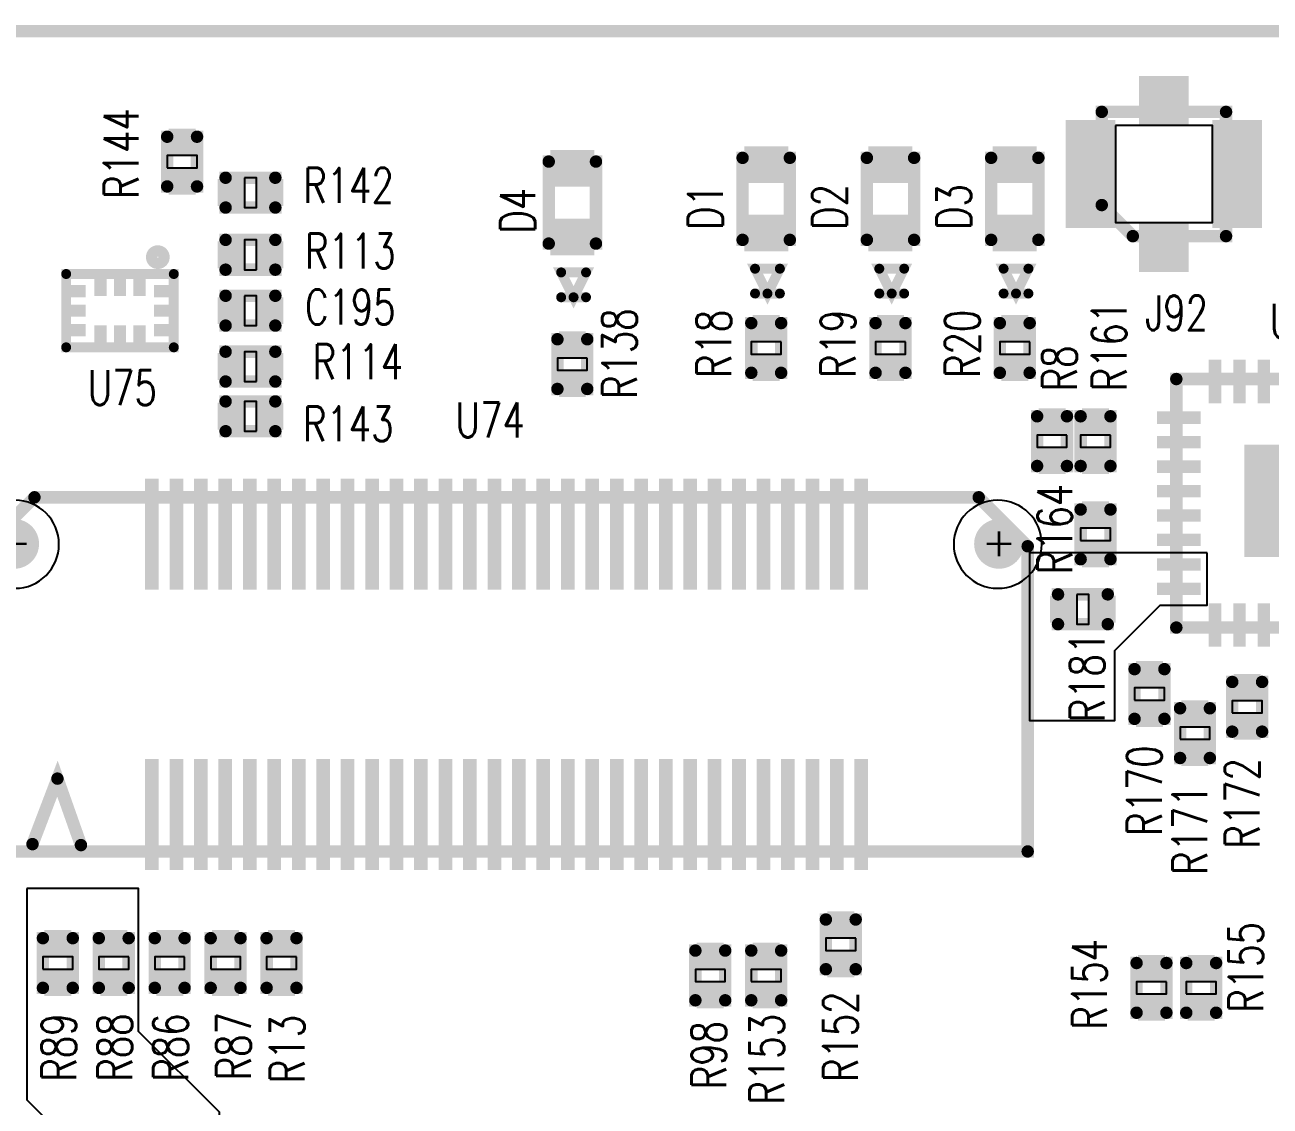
# Model space of a CAD drawing. Extents: x -0.21 to 4.38, y -0.01 to 2.51.
# Drawn here: x 1.468 to 2.47, y 1.635 to 2.505 of the extents above; entities that cross this region are included whole.
import ezdxf

# ---------------------------------------------------------------- set-up
doc = ezdxf.new("R2010")
doc.units = 0
for name, pattern in [('KEEPOUT_00001000', [2, 1, 1]), ('KEEPOUT_00001100', [2, 1, 1]), ('KEEPOUT_00011110', [2, 1, 1])]:
    doc.linetypes.add(name, pattern=pattern)
for name, color, linetype in [('BOARD_OUTLINE_00', 5, 'CONTINUOUS'), ('DRIL_NPLTE_THRU_01', 136, 'CONTINUOUS'), ('DRIL_PLTE_THRU_01', 136, 'CONTINUOUS'), ('DRIL_SYMBOL', 5, 'CONTINUOUS'), ('KEEPOUT_00', 2, 'CONTINUOUS'), ('KEEPOUT_01', 2, 'CONTINUOUS'), ('PADS_INNER', 4, 'CONTINUOUS'), ('PADS_TOP', 4, 'CONTINUOUS'), ('PART_NAME_01', 2, 'CONTINUOUS'), ('PART_TOP_2DLINE_00', 3, 'CONTINUOUS'), ('PART_TOP_2DLINE_01', 3, 'CONTINUOUS')]:
    doc.layers.add(name, color=color, linetype=linetype)
doc.styles.add('W0$004', font='simplex', dxfattribs={"width": 0.75})

# ---------------------------------------------------------------- blocks, each defined once
blk = doc.blocks.new('BOARD_464')
at = {"layer": 'BOARD_OUTLINE_00', "const_width": 0.01}
blk.add_lwpolyline([(0.25, 0), (4.25, 0), (4.25, 2.5), (0.25, 2.5)], close=True, dxfattribs=at)
blk = doc.blocks.new('KEEPOUT_708')
at = {"layer": 'KEEPOUT_01', "linetype": 'KEEPOUT_00001000'}
blk.add_lwpolyline([(0, 0.005), (0, -0.165), (0.0925, -0.2575), (0.155, -0.2575), (0.155, -0.175), (0.09, -0.11), (0.09, 0.005)], close=True, dxfattribs=at)
blk = doc.blocks.new('KEEPOUT_728')
at = {"layer": 'KEEPOUT_01', "linetype": 'KEEPOUT_00001000'}
blk.add_lwpolyline([(0.0071, 0), (-0.136, 0), (-0.136, -0.1349), (-0.0672, -0.1349), (-0.0672, -0.0785), (-0.03085, -0.04215), (0.0071, -0.04215)], close=True, dxfattribs=at)
blk = doc.blocks.new('SMOOTH_0$01')
at = {"const_width": 0.005}
blk.add_lwpolyline([(-0.0025, 0, 1), (0.0025, 0, 1)], format="xyb", close=True, dxfattribs=at)
blk = doc.blocks.new('PART_BODY_TOP_420')
at = {"layer": 'KEEPOUT_01', "linetype": 'KEEPOUT_00011110'}
blk.add_lwpolyline([(-0.00492, 0.012), (-0.00492, -0.012), (0.00492, -0.012), (0.00492, 0.012)], close=True, dxfattribs=at)
at = {"layer": 'PART_TOP_2DLINE_01', "const_width": 0.01}
blk.add_lwpolyline([(0.02, 0.012), (0.02, -0.012), (-0.02, -0.012), (-0.02, 0.012)], close=True, dxfattribs=at)
at = {"layer": 'PART_TOP_2DLINE_01'}
for p in [(-0.02, 0.012), (0.02, 0.012), (-0.02, -0.012), (0.02, -0.012)]:
    blk.add_blockref('SMOOTH_0$01', p, dxfattribs=at)
blk = doc.blocks.new('DRIL_HOLE_0')
blk.add_lwpolyline([(0, 0, 1), (0, 0, 1)], format="xyb", close=True)
blk = doc.blocks.new('PAD_0')
blk.add_lwpolyline([(0, 0, 1), (0, 0, 1)], format="xyb", close=True)
blk = doc.blocks.new('PAD_1')
at = {"const_width": 0.0217}
blk.add_lwpolyline([(-0.0108, 0), (0.0108, 0)], dxfattribs=at)
blk = doc.blocks.new('STK_TOP_12')
at = {"layer": 'DRIL_NPLTE_THRU_01'}
blk.add_blockref('DRIL_HOLE_0', (0, 0), dxfattribs=at)
at = {"layer": 'PADS_INNER'}
blk.add_blockref('PAD_0', (0, 0), dxfattribs=at)
at = {"layer": 'PADS_TOP'}
blk.add_blockref('PAD_1', (0, 0), dxfattribs=at)
blk = doc.blocks.new('SYM_TOP_3')
for name, p in [('STK_TOP_12', (-0.0157, 0)), ('PART_BODY_TOP_420', (0, 0)), ('STK_TOP_12', (0.0157, 0))]:
    blk.add_blockref(name, p)
blk = doc.blocks.new('PART_TOP_102')
blk.add_blockref('SYM_TOP_3', (0, 0))
at = {"layer": 'PART_NAME_01', "style": 'W0$004', "width": 0.75}
blk.add_text('C195', height=0.028, dxfattribs=at).set_placement((0.0439, -0.011))
blk = doc.blocks.new('PART_BODY_TOP_428')
at = {"layer": 'KEEPOUT_01', "linetype": 'KEEPOUT_00011110'}
blk.add_lwpolyline([(-0.00492, 0.012), (-0.00492, -0.012), (0.00492, -0.012), (0.00492, 0.012)], close=True, dxfattribs=at)
at = {"layer": 'PART_TOP_2DLINE_01', "const_width": 0.01}
blk.add_lwpolyline([(0.02, 0.012), (0.02, -0.012), (-0.02, -0.012), (-0.02, 0.012)], close=True, dxfattribs=at)
at = {"layer": 'PART_TOP_2DLINE_01'}
for p in [(-0.02, 0.012), (0.02, 0.012), (-0.02, -0.012), (0.02, -0.012)]:
    blk.add_blockref('SMOOTH_0$01', p, dxfattribs=at)
blk = doc.blocks.new('SYM_TOP_11')
for name, p in [('STK_TOP_12', (-0.0157, 0)), ('PART_BODY_TOP_428', (0, 0)), ('STK_TOP_12', (0.0157, 0))]:
    blk.add_blockref(name, p)
blk = doc.blocks.new('PART_TOP_201')
blk.add_blockref('SYM_TOP_11', (0, 0))
at = {"layer": 'PART_NAME_01', "style": 'W0$004', "width": 0.75}
blk.add_text('R113', height=0.028, rotation=180, dxfattribs=at).set_placement((-0.0439, 0.011))
blk = doc.blocks.new('PART_TOP_202')
blk.add_blockref('SYM_TOP_11', (0, 0))
at = {"layer": 'PART_NAME_01', "style": 'W0$004', "width": 0.75}
blk.add_text('R114', height=0.028, rotation=180, dxfattribs=at).set_placement((-0.05, 0.01))
blk = doc.blocks.new('PART_TOP_209')
blk.add_blockref('SYM_TOP_11', (0, 0))
at = {"layer": 'PART_NAME_01', "style": 'W0$004', "width": 0.75}
blk.add_text('R13', height=0.028, rotation=180, dxfattribs=at).set_placement((0.0967, 0.0185))
blk = doc.blocks.new('PART_TOP_216')
blk.add_blockref('SYM_TOP_11', (0, 0))
at = {"layer": 'PART_NAME_01', "style": 'W0$004', "width": 0.75}
blk.add_text('R18', height=0.028, rotation=180, dxfattribs=at).set_placement((0.0242, -0.0282))
blk = doc.blocks.new('PART_TOP_217')
blk.add_blockref('SYM_TOP_11', (0, 0))
at = {"layer": 'PART_NAME_01', "style": 'W0$004', "width": 0.75}
blk.add_text('R19', height=0.028, rotation=180, dxfattribs=at).set_placement((0.0242, -0.0282))
blk = doc.blocks.new('PART_TOP_219')
blk.add_blockref('SYM_TOP_11', (0, 0))
at = {"layer": 'PART_NAME_01', "style": 'W0$004', "width": 0.75}
blk.add_text('R20', height=0.028, rotation=180, dxfattribs=at).set_placement((0.0242, -0.0282))
blk = doc.blocks.new('PART_TOP_272')
blk.add_blockref('SYM_TOP_11', (0, 0))
at = {"layer": 'PART_NAME_01', "style": 'W0$004', "width": 0.75}
blk.add_text('R8', height=0.028, rotation=180, dxfattribs=at).set_placement((-0.04, 0.02))
blk = doc.blocks.new('PART_TOP_277')
blk.add_blockref('SYM_TOP_11', (0, 0))
at = {"layer": 'PART_NAME_01', "style": 'W0$004', "width": 0.75}
blk.add_text('R86', height=0.028, rotation=180, dxfattribs=at).set_placement((0.0955, 0.0148))
blk = doc.blocks.new('PART_TOP_278')
blk.add_blockref('SYM_TOP_11', (0, 0))
at = {"layer": 'PART_NAME_01', "style": 'W0$004', "width": 0.75}
blk.add_text('R87', height=0.028, dxfattribs=at).set_placement((-0.0944, -0.0204))
blk = doc.blocks.new('PART_TOP_279')
blk.add_blockref('SYM_TOP_11', (0, 0))
at = {"layer": 'PART_NAME_01', "style": 'W0$004', "width": 0.75}
blk.add_text('R88', height=0.028, rotation=180, dxfattribs=at).set_placement((0.0955, 0.0148))
blk = doc.blocks.new('PART_TOP_280')
blk.add_blockref('SYM_TOP_11', (0, 0))
at = {"layer": 'PART_NAME_01', "style": 'W0$004', "width": 0.75}
blk.add_text('R89', height=0.028, dxfattribs=at).set_placement((-0.0955, -0.0148))
blk = doc.blocks.new('PART_TOP_290')
blk.add_blockref('SYM_TOP_11', (0, 0))
at = {"layer": 'PART_NAME_01', "style": 'W0$004', "width": 0.75}
blk.add_text('R98', height=0.028, rotation=180, dxfattribs=at).set_placement((0.0916, 0.0128))
blk = doc.blocks.new('SMOOTH_0$008')
at = {"const_width": 0.004}
blk.add_lwpolyline([(-0.002, 0, 1), (0.002, 0, 1)], format="xyb", close=True, dxfattribs=at)
blk = doc.blocks.new('PART_BODY_TOP_431')
at = {"layer": 'PART_TOP_2DLINE_00', "const_width": 0.008}
blk.add_lwpolyline([(-0.0562, -0.011), (-0.0762, -0.001), (-0.0562, 0.009)], close=True, dxfattribs=at)
blk.add_lwpolyline([(-0.0762, -0.011), (-0.0762, 0.009)], dxfattribs=at)
at = {"layer": 'PART_TOP_2DLINE_01', "const_width": 0.01}
blk.add_lwpolyline([(-0.033, -0.019), (0.033, -0.019), (0.033, 0.019), (-0.033, 0.019), (-0.033, -0.019)], dxfattribs=at)
at = {"layer": 'PART_TOP_2DLINE_00'}
for p in [(-0.0762, 0.009), (-0.0562, 0.009), (-0.0762, -0.001), (-0.0762, -0.011), (-0.0562, -0.011)]:
    blk.add_blockref('SMOOTH_0$008', p, dxfattribs=at)
at = {"layer": 'PART_TOP_2DLINE_01'}
for p in [(-0.033, 0.019), (0.033, 0.019), (-0.033, -0.019), (-0.033, -0.019), (0.033, -0.019)]:
    blk.add_blockref('SMOOTH_0$01', p, dxfattribs=at)
blk = doc.blocks.new('PAD_4')
at = {"const_width": 0.0295}
blk.add_lwpolyline([(-0.0177, 0), (0.0177, 0)], dxfattribs=at)
blk = doc.blocks.new('STK_TOP_16')
at = {"layer": 'DRIL_NPLTE_THRU_01'}
blk.add_blockref('DRIL_HOLE_0', (0, 0), dxfattribs=at)
at = {"layer": 'PADS_INNER'}
blk.add_blockref('PAD_0', (0, 0), dxfattribs=at)
at = {"layer": 'PADS_TOP', "rotation": 90}
blk.add_blockref('PAD_4', (0, 0), dxfattribs=at)
blk = doc.blocks.new('SYM_TOP_14')
for name, p in [('STK_TOP_16', (-0.0276, 0)), ('STK_TOP_16', (0.0276, 0)), ('PART_BODY_TOP_431', (0, 0))]:
    blk.add_blockref(name, p)
blk = doc.blocks.new('PART_TOP_291')
blk.add_blockref('SYM_TOP_14', (0, 0))
at = {"layer": 'PART_NAME_01', "style": 'W0$004', "width": 0.75}
blk.add_text('D1', height=0.028, dxfattribs=at).set_placement((-0.025, 0.035))
blk = doc.blocks.new('PART_TOP_292')
blk.add_blockref('SYM_TOP_14', (0, 0))
at = {"layer": 'PART_NAME_01', "style": 'W0$004', "width": 0.75}
blk.add_text('D2', height=0.028, dxfattribs=at).set_placement((-0.025, 0.035))
blk = doc.blocks.new('PART_TOP_293')
blk.add_blockref('SYM_TOP_14', (0, 0))
at = {"layer": 'PART_NAME_01', "style": 'W0$004', "width": 0.75}
blk.add_text('D3', height=0.028, dxfattribs=at).set_placement((-0.025, 0.035))
blk = doc.blocks.new('PART_BODY_TOP_459')
at = {"layer": 'KEEPOUT_00', "linetype": 'KEEPOUT_00011110'}
for points in [[(-0.4311, 0.1047, 1), (-0.3602, 0.1047, 1)], [(0.3598, 0.1047, 1), (0.4307, 0.1047, 1)]]:
    blk.add_lwpolyline(points, format="xyb", close=True, dxfattribs=at)
at = {"layer": 'PART_TOP_2DLINE_00', "const_width": 0.01}
blk.add_lwpolyline([(-0.4193, -0.1425), (-0.4193, 0.1031), (-0.3799, 0.1425), (0.3799, 0.1425), (0.4193, 0.1031), (0.4193, -0.1425)], close=True, dxfattribs=at)
blk.add_lwpolyline([(-0.3815, -0.1366), (-0.3614, -0.0839), (-0.3425, -0.1374)], dxfattribs=at)
at = {"layer": 'PART_TOP_2DLINE_00'}
for p in [(-0.3799, 0.1425), (0.3799, 0.1425), (-0.4193, 0.1031), (0.4193, 0.1031), (-0.3614, -0.0839), (-0.4193, -0.1425), (-0.3815, -0.1366), (-0.3425, -0.1374), (0.4193, -0.1425)]:
    blk.add_blockref('SMOOTH_0$01', p, dxfattribs=at)
blk = doc.blocks.new('PAD_49')
at = {"const_width": 0.011}
blk.add_lwpolyline([(-0.0447, 0), (0.0447, 0)], dxfattribs=at)
blk = doc.blocks.new('STK_TOP_108')
at = {"layer": 'DRIL_NPLTE_THRU_01'}
blk.add_blockref('DRIL_HOLE_0', (0, 0), dxfattribs=at)
at = {"layer": 'PADS_INNER'}
blk.add_blockref('PAD_0', (0, 0), dxfattribs=at)
at = {"layer": 'PADS_TOP', "rotation": 90}
blk.add_blockref('PAD_49', (0, 0), dxfattribs=at)
blk = doc.blocks.new('DRIL_SYMBOL_0$04')
at = {"layer": 'DRIL_SYMBOL', "const_width": 0.002}
for points in [[(0, -0.01), (0, 0.01)], [(-0.01, 0), (0.01, 0)]]:
    blk.add_lwpolyline(points, dxfattribs=at)
blk = doc.blocks.new('DRIL_HOLE_0$04')
at = {"const_width": 0.02}
blk.add_lwpolyline([(-0.01, 0, 1), (0.01, 0, 1)], format="xyb", close=True, dxfattribs=at)
blk.add_blockref('DRIL_SYMBOL_0$04', (0, 0))
blk = doc.blocks.new('PAD_50')
at = {"const_width": 0.01}
blk.add_lwpolyline([(0, -0.005, 1), (0, 0.005, 1)], format="xyb", close=True, dxfattribs=at)
blk = doc.blocks.new('STK_TOP_64')
at = {"layer": 'DRIL_NPLTE_THRU_01'}
blk.add_blockref('DRIL_HOLE_0$04', (0, 0), dxfattribs=at)
at = {"layer": 'PADS_INNER'}
blk.add_blockref('PAD_50', (0, 0), dxfattribs=at)
at = {"layer": 'PADS_TOP'}
blk.add_blockref('PAD_50', (0, 0), dxfattribs=at)
blk = doc.blocks.new('SYM_TOP_42')
for name, p in [('STK_TOP_108', (-0.2854, 0.1128)), ('STK_TOP_108', (-0.2657, 0.1128)), ('STK_TOP_108', (-0.2461, 0.1128)), ('STK_TOP_108', (-0.2264, 0.1128)), ('STK_TOP_108', (-0.2067, 0.1128)), ('STK_TOP_108', (-0.187, 0.1128)), ('STK_TOP_108', (-0.1673, 0.1128)), ('STK_TOP_108', (-0.1476, 0.1128)), ('STK_TOP_108', (-0.128, 0.1128)), ('STK_TOP_108', (-0.1083, 0.1128)), ('STK_TOP_108', (-0.0886, 0.1128)), ('STK_TOP_108', (-0.0689, 0.1128)), ('STK_TOP_108', (-0.0492, 0.1128)), ('STK_TOP_108', (-0.0295, 0.1128)), ('STK_TOP_108', (-0.0098, 0.1128)), ('STK_TOP_108', (0.0098, 0.1128)), ('STK_TOP_108', (0.0295, 0.1128)), ('STK_TOP_108', (0.0492, 0.1128)), ('STK_TOP_108', (0.0689, 0.1128)), ('STK_TOP_108', (0.0886, 0.1128)), ('STK_TOP_108', (0.1083, 0.1128)), ('STK_TOP_108', (0.128, 0.1128)), ('STK_TOP_108', (0.1476, 0.1128)), ('STK_TOP_108', (0.1673, 0.1128)), ('STK_TOP_108', (0.187, 0.1128)), ('STK_TOP_108', (0.2067, 0.1128)), ('STK_TOP_108', (0.2264, 0.1128)), ('STK_TOP_108', (0.2461, 0.1128)), ('STK_TOP_108', (0.2657, 0.1128)), ('STK_TOP_108', (0.2854, 0.1128)), ('PART_BODY_TOP_459', (0, 0)), ('STK_TOP_64', (-0.3962, 0.105)), ('STK_TOP_64', (0.3962, 0.105)), ('STK_TOP_108', (-0.2854, -0.1128)), ('STK_TOP_108', (-0.2657, -0.1128)), ('STK_TOP_108', (-0.2461, -0.1128)), ('STK_TOP_108', (-0.2264, -0.1128)), ('STK_TOP_108', (-0.2067, -0.1128)), ('STK_TOP_108', (-0.187, -0.1128)), ('STK_TOP_108', (-0.1673, -0.1128)), ('STK_TOP_108', (-0.1476, -0.1128)), ('STK_TOP_108', (-0.128, -0.1128)), ('STK_TOP_108', (-0.1083, -0.1128)), ('STK_TOP_108', (-0.0886, -0.1128)), ('STK_TOP_108', (-0.0689, -0.1128)), ('STK_TOP_108', (-0.0492, -0.1128)), ('STK_TOP_108', (-0.0295, -0.1128)), ('STK_TOP_108', (-0.0098, -0.1128)), ('STK_TOP_108', (0.0098, -0.1128)), ('STK_TOP_108', (0.0295, -0.1128)), ('STK_TOP_108', (0.0492, -0.1128)), ('STK_TOP_108', (0.0689, -0.1128)), ('STK_TOP_108', (0.0886, -0.1128)), ('STK_TOP_108', (0.1083, -0.1128)), ('STK_TOP_108', (0.128, -0.1128)), ('STK_TOP_108', (0.1476, -0.1128)), ('STK_TOP_108', (0.1673, -0.1128)), ('STK_TOP_108', (0.187, -0.1128)), ('STK_TOP_108', (0.2067, -0.1128)), ('STK_TOP_108', (0.2264, -0.1128)), ('STK_TOP_108', (0.2461, -0.1128)), ('STK_TOP_108', (0.2657, -0.1128)), ('STK_TOP_108', (0.2854, -0.1128))]:
    blk.add_blockref(name, p)
blk = doc.blocks.new('PART_TOP_369')
blk.add_blockref('SYM_TOP_42', (0, 0))
at = {"layer": 'PART_NAME_01', "style": 'W0$004', "width": 0.75}
blk.add_text('U74', height=0.028, dxfattribs=at).set_placement((-0.0411, 0.1907))
blk = doc.blocks.new('PART_BODY_TOP_460')
at = {"layer": 'PART_TOP_2DLINE_00', "const_width": 0.008}
blk.add_lwpolyline([(-0.0295, 0.0433), (-0.0295, -0.0433), (0.0295, -0.0433), (0.0295, 0.0433)], close=True, dxfattribs=at)
at = {"layer": 'PART_TOP_2DLINE_01', "const_width": 0.01}
blk.add_lwpolyline([(-0.0431, 0.035, 1), (-0.0431, 0.0259, 1)], format="xyb", close=True, dxfattribs=at)
at = {"layer": 'PART_TOP_2DLINE_00'}
for p in [(-0.0295, 0.0433), (0.0295, 0.0433), (-0.0295, -0.0433), (0.0295, -0.0433)]:
    blk.add_blockref('SMOOTH_0$008', p, dxfattribs=at)
blk = doc.blocks.new('PAD_51')
at = {"const_width": 0.00984}
blk.add_lwpolyline([(-0.0089, 0), (0.0089, 0)], dxfattribs=at)
blk = doc.blocks.new('STK_TOP_66')
at = {"layer": 'DRIL_NPLTE_THRU_01'}
blk.add_blockref('DRIL_HOLE_0', (0, 0), dxfattribs=at)
at = {"layer": 'PADS_INNER'}
blk.add_blockref('PAD_0', (0, 0), dxfattribs=at)
at = {"layer": 'PADS_TOP'}
blk.add_blockref('PAD_51', (0, 0), dxfattribs=at)
blk = doc.blocks.new('STK_TOP_65')
at = {"layer": 'DRIL_NPLTE_THRU_01'}
blk.add_blockref('DRIL_HOLE_0', (0, 0), dxfattribs=at)
at = {"layer": 'PADS_INNER'}
blk.add_blockref('PAD_0', (0, 0), dxfattribs=at)
at = {"layer": 'PADS_TOP', "rotation": 90}
blk.add_blockref('PAD_51', (0, 0), dxfattribs=at)
blk = doc.blocks.new('SYM_TOP_43')
for name, p in [('STK_TOP_65', (-0.0157, 0.0364)), ('STK_TOP_65', (0, 0.0364)), ('STK_TOP_65', (0.0157, 0.0364)), ('PART_BODY_TOP_460', (0, 0)), ('STK_TOP_66', (-0.0207, 0.0157)), ('STK_TOP_66', (0.0207, 0.0157)), ('STK_TOP_66', (-0.0207, 0)), ('STK_TOP_66', (0.0207, 0)), ('STK_TOP_66', (-0.0207, -0.0157)), ('STK_TOP_66', (0.0207, -0.0157)), ('STK_TOP_65', (-0.0157, -0.0364)), ('STK_TOP_65', (0, -0.0364)), ('STK_TOP_65', (0.0157, -0.0364))]:
    blk.add_blockref(name, p)
blk = doc.blocks.new('PART_TOP_370')
blk.add_blockref('SYM_TOP_43', (0, 0))
at = {"layer": 'PART_NAME_01', "style": 'W0$004', "width": 0.75}
blk.add_text('U75', height=0.028, rotation=90, dxfattribs=at).set_placement((0.076, -0.0261))
blk = doc.blocks.new('PART_TOP_414')
blk.add_blockref('SYM_TOP_11', (0, 0))
at = {"layer": 'PART_NAME_01', "style": 'W0$004', "width": 0.75}
blk.add_text('R144', height=0.028, dxfattribs=at).set_placement((-0.03, 0.035))
blk = doc.blocks.new('PART_TOP_419')
blk.add_blockref('SYM_TOP_14', (0, 0))
at = {"layer": 'PART_NAME_01', "style": 'W0$004', "width": 0.75}
blk.add_text('D4', height=0.028, dxfattribs=at).set_placement((-0.025, 0.03))
blk = doc.blocks.new('PART_TOP_423')
blk.add_blockref('SYM_TOP_11', (0, 0))
at = {"layer": 'PART_NAME_01', "style": 'W0$004', "width": 0.75}
blk.add_text('R138', height=0.028, rotation=180, dxfattribs=at).set_placement((0.028, 0.052))
blk = doc.blocks.new('PART_TOP_424')
blk.add_blockref('SYM_TOP_11', (0, 0))
at = {"layer": 'PART_NAME_01', "style": 'W0$004', "width": 0.75}
blk.add_text('R142', height=0.028, dxfattribs=at).set_placement((0.0425, -0.0081))
blk = doc.blocks.new('PART_TOP_425')
blk.add_blockref('SYM_TOP_11', (0, 0))
at = {"layer": 'PART_NAME_01', "style": 'W0$004', "width": 0.75}
blk.add_text('R143', height=0.028, rotation=180, dxfattribs=at).set_placement((-0.0422, 0.0201))
blk = doc.blocks.new('PART_BODY_TOP_443')
at = {"layer": 'KEEPOUT_01', "linetype": 'KEEPOUT_00001100'}
blk.add_lwpolyline([(-0.039, 0.039), (-0.039, -0.039), (0.039, -0.039), (0.039, 0.039)], close=True, dxfattribs=at)
at = {"layer": 'PART_TOP_2DLINE_00', "const_width": 0.01}
blk.add_lwpolyline([(0.05, 0.05), (-0.05, 0.05), (-0.05, -0.025), (-0.025, -0.05), (0.05, -0.05)], close=True, dxfattribs=at)
at = {"layer": 'PART_TOP_2DLINE_00'}
for p in [(-0.05, 0.05), (0.05, 0.05), (-0.05, -0.025), (-0.025, -0.05), (0.05, -0.05)]:
    blk.add_blockref('SMOOTH_0$01', p, dxfattribs=at)
blk = doc.blocks.new('PAD_28')
at = {"const_width": 0.04}
blk.add_lwpolyline([(-0.02, 0), (0.02, 0)], dxfattribs=at)
blk = doc.blocks.new('STK_TOP_34')
at = {"layer": 'DRIL_PLTE_THRU_01'}
blk.add_blockref('DRIL_HOLE_0', (0, 0), dxfattribs=at)
at = {"layer": 'PADS_INNER'}
blk.add_blockref('PAD_0', (0, 0), dxfattribs=at)
at = {"layer": 'PADS_TOP'}
blk.add_blockref('PAD_28', (0, 0), dxfattribs=at)
blk = doc.blocks.new('PAD_29')
at = {"const_width": 0.04}
blk.add_lwpolyline([(-0.0435, 0), (0.0435, 0)], dxfattribs=at)
blk = doc.blocks.new('STK_TOP_33')
at = {"layer": 'DRIL_PLTE_THRU_01'}
blk.add_blockref('DRIL_HOLE_0', (0, 0), dxfattribs=at)
at = {"layer": 'PADS_INNER'}
blk.add_blockref('PAD_0', (0, 0), dxfattribs=at)
at = {"layer": 'PADS_TOP', "rotation": 90}
blk.add_blockref('PAD_29', (0, 0), dxfattribs=at)
blk = doc.blocks.new('SYM_TOP_26')
for name, p in [('STK_TOP_34', (0, 0.059)), ('STK_TOP_33', (-0.059, 0)), ('STK_TOP_33', (0.059, 0)), ('PART_BODY_TOP_443', (0, 0)), ('STK_TOP_34', (0, -0.059))]:
    blk.add_blockref(name, p)
blk = doc.blocks.new('PART_TOP_450')
blk.add_blockref('SYM_TOP_26', (0, 0))
at = {"layer": 'PART_NAME_01', "style": 'W0$004', "width": 0.75}
blk.add_text('J92', height=0.028, dxfattribs=at).set_placement((-0.0149, -0.1258))
blk = doc.blocks.new('PART_BODY_TOP_696')
at = {"layer": 'PART_TOP_2DLINE_00', "const_width": 0.01}
blk.add_lwpolyline([(0.1, 0.1), (0.1, -0.1), (-0.082, -0.1), (-0.1, -0.082), (-0.1, 0.1)], close=True, dxfattribs=at)
for points in [[(-0.0712, -0.06, 1), (-0.0488, -0.06, 1)], [(-0.1027, -0.1269, 1), (-0.0803, -0.1269, 1)]]:
    blk.add_lwpolyline(points, format="xyb", close=True, dxfattribs=at)
at = {"layer": 'PART_TOP_2DLINE_00'}
for p in [(-0.1, 0.1), (0.1, 0.1), (-0.1, -0.082), (-0.082, -0.1), (0.1, -0.1)]:
    blk.add_blockref('SMOOTH_0$01', p, dxfattribs=at)
blk = doc.blocks.new('PAD_55')
at = {"const_width": 0.01}
blk.add_lwpolyline([(-0.0175, 0), (0.0175, 0)], dxfattribs=at)
blk = doc.blocks.new('STK_TOP_122')
at = {"layer": 'DRIL_PLTE_THRU_01'}
blk.add_blockref('DRIL_HOLE_0', (0, 0), dxfattribs=at)
at = {"layer": 'PADS_INNER'}
blk.add_blockref('PAD_0', (0, 0), dxfattribs=at)
at = {"layer": 'PADS_TOP', "rotation": 90}
blk.add_blockref('PAD_55', (0, 0), dxfattribs=at)
blk = doc.blocks.new('STK_TOP_121')
at = {"layer": 'DRIL_PLTE_THRU_01'}
blk.add_blockref('DRIL_HOLE_0', (0, 0), dxfattribs=at)
at = {"layer": 'PADS_INNER'}
blk.add_blockref('PAD_0', (0, 0), dxfattribs=at)
at = {"layer": 'PADS_TOP'}
blk.add_blockref('PAD_55', (0, 0), dxfattribs=at)
blk = doc.blocks.new('PAD_56')
at = {"const_width": 0.0906}
blk.add_lwpolyline([(-0.0453, 0), (0.0453, 0)], dxfattribs=at)
blk = doc.blocks.new('STK_TOP_123')
at = {"layer": 'DRIL_PLTE_THRU_01'}
blk.add_blockref('DRIL_HOLE_0', (0, 0), dxfattribs=at)
at = {"layer": 'PADS_INNER'}
blk.add_blockref('PAD_0', (0, 0), dxfattribs=at)
at = {"layer": 'PADS_TOP'}
blk.add_blockref('PAD_56', (0, 0), dxfattribs=at)
blk = doc.blocks.new('SYM_TOP_48')
for name, p in [('STK_TOP_122', (-0.0689, 0.098)), ('STK_TOP_122', (-0.0492, 0.098)), ('STK_TOP_122', (-0.0295, 0.098)), ('STK_TOP_122', (-0.0098, 0.098)), ('STK_TOP_122', (0.0098, 0.098)), ('STK_TOP_122', (0.0295, 0.098)), ('STK_TOP_122', (0.0492, 0.098)), ('STK_TOP_122', (0.0689, 0.098)), ('PART_BODY_TOP_696', (0, 0)), ('STK_TOP_121', (-0.098, 0.0689)), ('STK_TOP_121', (0.098, 0.0689)), ('STK_TOP_121', (-0.098, 0.0492)), ('STK_TOP_121', (0.098, 0.0492)), ('STK_TOP_123', (0.002, 0)), ('STK_TOP_121', (-0.098, 0.0295)), ('STK_TOP_121', (0.098, 0.0295)), ('STK_TOP_121', (-0.098, 0.0098)), ('STK_TOP_121', (0.098, 0.0098)), ('STK_TOP_121', (-0.098, -0.0098)), ('STK_TOP_121', (0.098, -0.0098)), ('STK_TOP_121', (-0.098, -0.0295)), ('STK_TOP_121', (0.098, -0.0295)), ('STK_TOP_121', (-0.098, -0.0492)), ('STK_TOP_121', (0.098, -0.0492)), ('STK_TOP_121', (-0.098, -0.0689)), ('STK_TOP_121', (0.098, -0.0689)), ('STK_TOP_122', (-0.0689, -0.098)), ('STK_TOP_122', (-0.0492, -0.098)), ('STK_TOP_122', (-0.0295, -0.098)), ('STK_TOP_122', (-0.0098, -0.098)), ('STK_TOP_122', (0.0098, -0.098)), ('STK_TOP_122', (0.0295, -0.098)), ('STK_TOP_122', (0.0492, -0.098)), ('STK_TOP_122', (0.0689, -0.098))]:
    blk.add_blockref(name, p)
blk = doc.blocks.new('PART_TOP_492')
blk.add_blockref('SYM_TOP_48', (0, 0))
at = {"layer": 'PART_NAME_01', "style": 'W0$004', "width": 0.75}
blk.add_text('U94', height=0.028, rotation=270, dxfattribs=at).set_placement((0.1325, 0.025))
blk = doc.blocks.new('PART_TOP_496')
blk.add_blockref('SYM_TOP_11', (0, 0))
at = {"layer": 'PART_NAME_01', "style": 'W0$004', "width": 0.75}
blk.add_text('R152', height=0.028, rotation=180, dxfattribs=at).set_placement((0.1108, 0.0138))
blk = doc.blocks.new('PART_TOP_497')
blk.add_blockref('SYM_TOP_11', (0, 0))
at = {"layer": 'PART_NAME_01', "style": 'W0$004', "width": 0.75}
blk.add_text('R153', height=0.028, dxfattribs=at).set_placement((-0.1039, -0.0145))
blk = doc.blocks.new('PART_TOP_498')
blk.add_blockref('SYM_TOP_11', (0, 0))
at = {"layer": 'PART_NAME_01', "style": 'W0$004', "width": 0.75}
blk.add_text('R154', height=0.028, rotation=180, dxfattribs=at).set_placement((0.0336, -0.0359))
blk = doc.blocks.new('PART_TOP_499')
blk.add_blockref('SYM_TOP_11', (0, 0))
at = {"layer": 'PART_NAME_01', "style": 'W0$004', "width": 0.75}
blk.add_text('R155', height=0.028, dxfattribs=at).set_placement((-0.02, -0.05))
blk = doc.blocks.new('PART_TOP_505')
blk.add_blockref('SYM_TOP_11', (0, 0))
at = {"layer": 'PART_NAME_01', "style": 'W0$004', "width": 0.75}
blk.add_text('R161', height=0.028, rotation=180, dxfattribs=at).set_placement((-0.04, 0.025))
blk = doc.blocks.new('PART_TOP_506')
blk.add_blockref('SYM_TOP_11', (0, 0))
at = {"layer": 'PART_NAME_01', "style": 'W0$004', "width": 0.75}
blk.add_text('R164', height=0.028, dxfattribs=at).set_placement((-0.0322, 0.0188))
blk = doc.blocks.new('PART_TOP_512')
blk.add_blockref('SYM_TOP_11', (0, 0))
at = {"layer": 'PART_NAME_01', "style": 'W0$004', "width": 0.75}
blk.add_text('R170', height=0.028, dxfattribs=at).set_placement((-0.1142, -0.0099))
blk = doc.blocks.new('PART_TOP_513')
blk.add_blockref('SYM_TOP_11', (0, 0))
at = {"layer": 'PART_NAME_01', "style": 'W0$004', "width": 0.75}
blk.add_text('R171', height=0.028, dxfattribs=at).set_placement((-0.1142, -0.0099))
blk = doc.blocks.new('PART_TOP_514')
blk.add_blockref('SYM_TOP_11', (0, 0))
at = {"layer": 'PART_NAME_01', "style": 'W0$004', "width": 0.75}
blk.add_text('R172', height=0.028, dxfattribs=at).set_placement((-0.1142, -0.0099))
blk = doc.blocks.new('PART_TOP_520')
blk.add_blockref('SYM_TOP_11', (0, 0))
at = {"layer": 'PART_NAME_01', "style": 'W0$004', "width": 0.75}
blk.add_text('R181', height=0.028, rotation=90, dxfattribs=at).set_placement((0.0174, -0.091))

msp = doc.modelspace()

# ---------------------------------------------------------------- block references
for name, p in [('BOARD_464', (-0.25, 0)), ('PART_TOP_450', (2.385, 2.385)), ('PART_TOP_424', (1.65, 2.37)), ('PART_TOP_102', (1.65, 2.275)), ('PART_TOP_369', (1.8561, 1.9823)), ('KEEPOUT_728', (2.4128, 2.0801)), ('PART_TOP_520', (2.3198, 2.0347)), ('KEEPOUT_708', (1.47, 1.805))]:
    msp.add_blockref(name, p)
for name, p, rotation in [('PART_TOP_414', (1.595, 2.395), 90), ('PART_TOP_291', (2.065, 2.365), 90), ('PART_TOP_292', (2.165, 2.365), 90), ('PART_TOP_293', (2.265, 2.365), 90), ('PART_TOP_419', (1.909, 2.362), 90), ('PART_TOP_201', (1.65, 2.32), 180), ('PART_TOP_370', (1.545, 2.275), 270), ('PART_TOP_216', (2.065, 2.245), 270), ('PART_TOP_217', (2.165, 2.245), 270), ('PART_TOP_219', (2.265, 2.245), 270), ('PART_TOP_505', (2.33, 2.17), 270), ('PART_TOP_492', (2.495, 2.12), 90), ('PART_TOP_423', (1.909, 2.232), 270), ('PART_TOP_202', (1.65, 2.23), 180), ('PART_TOP_272', (2.295, 2.17), 270), ('PART_TOP_425', (1.65, 2.19), 180), ('PART_TOP_506', (2.33, 2.095), 90), ('PART_TOP_512', (2.3734, 1.9665), 90), ('PART_TOP_514', (2.452, 1.9562), 90), ('PART_TOP_513', (2.41, 1.935), 90), ('PART_TOP_496', (2.125, 1.765), 270), ('PART_TOP_280', (1.495, 1.75), 90), ('PART_TOP_279', (1.54, 1.75), 270), ('PART_TOP_277', (1.585, 1.75), 270), ('PART_TOP_278', (1.63, 1.75), 90), ('PART_TOP_209', (1.675, 1.75), 270), ('PART_TOP_290', (2.02, 1.74), 270), ('PART_TOP_497', (2.065, 1.74), 90), ('PART_TOP_499', (2.415, 1.73), 90), ('PART_TOP_498', (2.375, 1.73), 270)]:
    msp.add_blockref(name, p, dxfattribs=dict(rotation=rotation))

doc.saveas('drawing.dxf')
